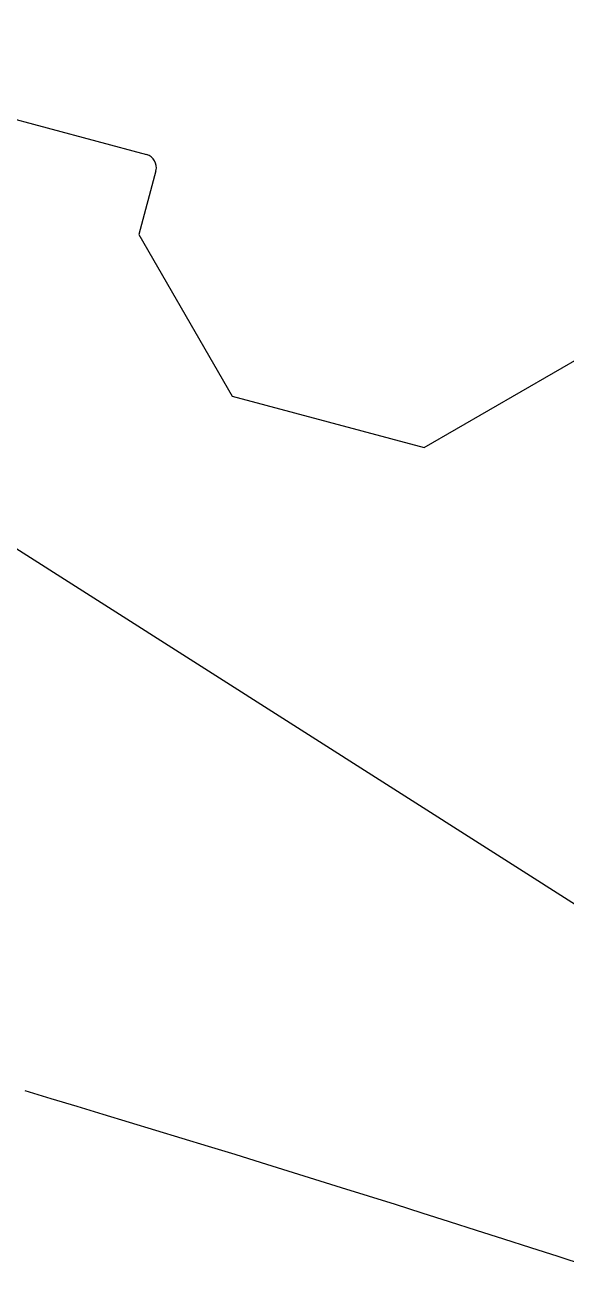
# Model space of a CAD drawing. Extents: x 14 to 1461, y -733 to -10.
# Drawn here: x 1324.2 to 1365.2, y -104.1 to -10.1 of the extents above; entities that cross this region are included whole.
import ezdxf

# ---------------------------------------------------------------- set-up
doc = ezdxf.new("R2010")
doc.units = 0

msp = doc.modelspace()

# ---------------------------------------------------------------- linework, layer by layer
at = {"layer": 'Cut', "color": 0}
for p, q in [((1296.697626, -10.071379), (1333.402734, -19.906483)), ((1334.109839, -21.131226), (1332.815747, -25.960845)), ((1332.815747, -25.960845), (1339.8868, -38.208269)), ((1354.439645, -42.107692), (1366.687069, -35.036638)), ((1339.8868, -38.208269), (1354.439645, -42.107692)), ((1392.624579, -93.750279), (1308.320898, -40.102952)), ((1324.174053, -90.825093), (1326.143852, -91.414147)), ((1326.143852, -91.414147), (1328.118874, -92.007227)), ((1328.118874, -92.007227), (1330.09913, -92.604343)), ((1330.09913, -92.604343), (1332.084631, -93.205504)), ((1332.084631, -93.205504), (1334.075388, -93.810721)), ((1334.075388, -93.810721), (1336.071412, -94.420004)), ((1336.071412, -94.420004), (1338.072715, -95.033363)), ((1338.072715, -95.033363), (1340.079307, -95.650808)), ((1340.079307, -95.650808), (1342.0912, -96.272349)), ((1342.0912, -96.272349), (1344.108405, -96.897996)), ((1344.108405, -96.897996), (1346.130932, -97.527758)), ((1346.130932, -97.527758), (1348.158794, -98.161647)), ((1348.158794, -98.161647), (1350.192001, -98.799671)), ((1350.192001, -98.799671), (1352.230564, -99.441841)), ((1352.230564, -99.441841), (1354.274495, -100.088167)), ((1354.274495, -100.088167), (1356.323805, -100.73866)), ((1356.323805, -100.73866), (1358.378505, -101.393328)), ((1358.378505, -101.393328), (1360.438605, -102.052182)), ((1360.438605, -102.052182), (1362.504118, -102.715233)), ((1362.504118, -102.715233), (1364.575054, -103.382489)), ((1364.575054, -103.382489), (1366.651424, -104.053961))]:
    msp.add_line(p, q, dxfattribs=at)
msp.add_arc((1333.143915, -20.872407), 0.999998, 345, 75, dxfattribs=at)

doc.saveas('drawing.dxf')
